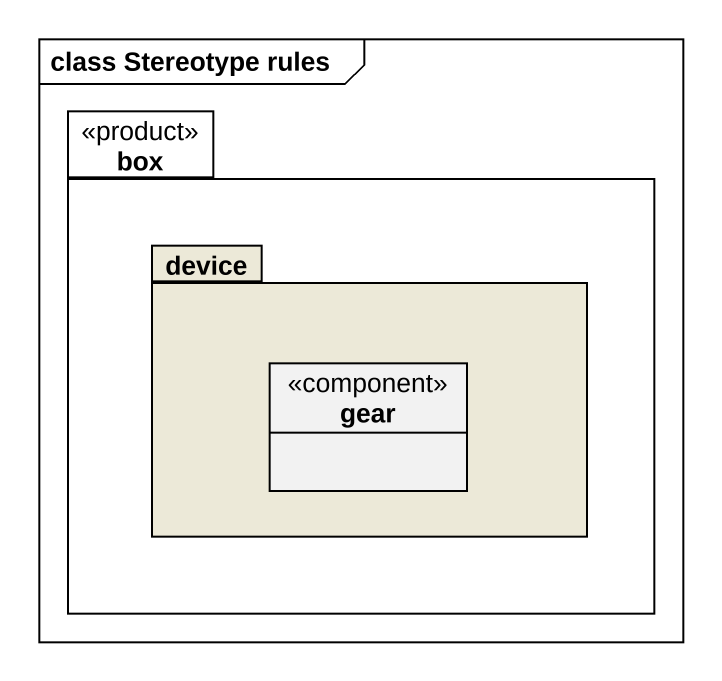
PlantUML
@startuml
mainframe class Stereotype rules
hide circle
hide empty members
package "box" as box_ <<product>> {
  package device #ECE9D8 {
    class gear <<component>>
  }
}
@enduml
